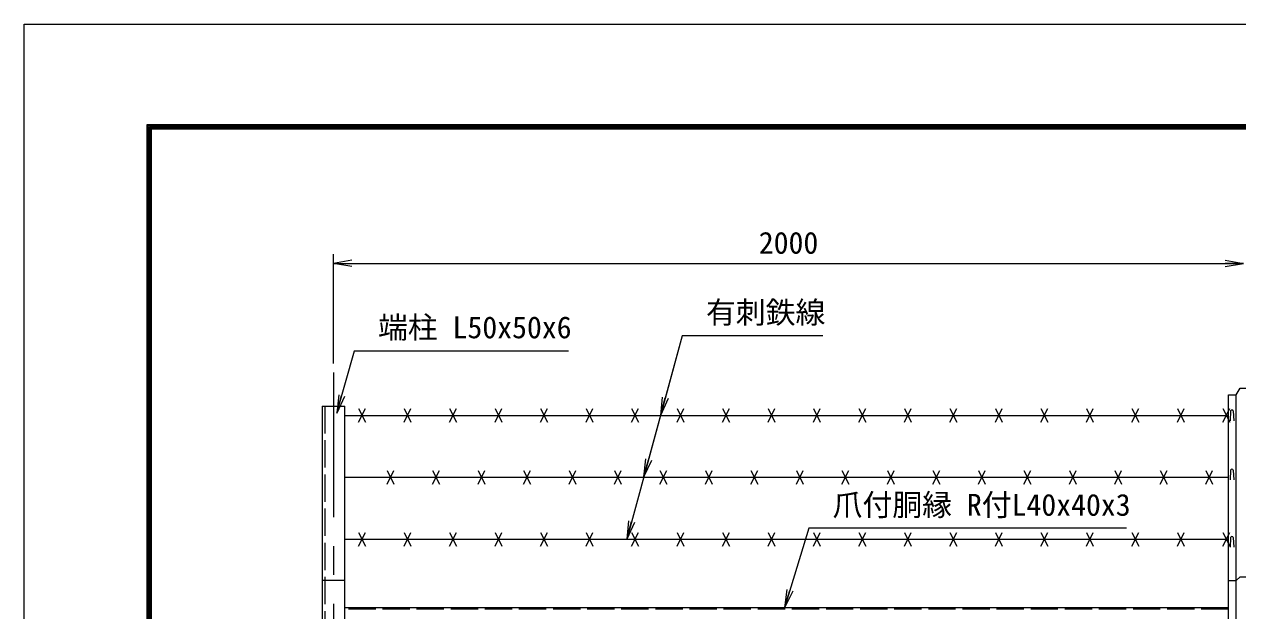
# Model space of a CAD drawing. Units: millimetres, scale not verified. Extents: x -4200 to 4200, y -2970 to 2970.
# Drawn here: x -4200 to -1532, y 1682 to 2970 of the extents above; entities that cross this region are included whole.
import ezdxf
from ezdxf.enums import TextEntityAlignment as Align

# ---------------------------------------------------------------- set-up
doc = ezdxf.new("R2010")
doc.units = ezdxf.units.MM
doc.header["$LTSCALE"] = 10
doc.linetypes.add('DASHED', pattern=[7.5, 6, -1.5])
doc.linetypes.add('USER1', pattern=[50.8, 31.75, -6.35, 6.35, -6.35])
for name, color, linetype, lineweight in [('0-0_D-STR1', 1, 'Continuous', 18), ('0-1_D-BMK', 2, 'USER1', 13), ('0-2_D-STR-DIM', 7, 'Continuous', 13), ('0-3_D-STR3', 3, 'Continuous', 13), ('0-7_D-STR-TXT', 7, 'Continuous', 13), ('0-8_0', 7, 'Continuous', 18), ('0-B_D-TTL', 7, 'Continuous', 18)]:
    doc.layers.add(name, color=color, linetype=linetype, lineweight=lineweight)
doc.styles.add('ＭＳ ゴシック', font='')
doc.styles.get('ＭＳ ゴシック').set_extended_font_data('MS Gothic')

# ---------------------------------------------------------------- blocks, each defined once
blk = doc.blocks.new('_Open')
at = {"layer": '0-8_0'}
blk.add_line((-10, 1.667), (0, 0), dxfattribs=at)
blk.add_lwpolyline([(-10, -1.667), (0, 0), (-10, 0)], dxfattribs=at)

msp = doc.modelspace()

# ---------------------------------------------------------------- linework, layer by layer
at = {"layer": '0-0_D-STR1'}
for p, q in [((-1552.4, -411.84), (-1552.4, 2156)), ((-1535.9, -411.84), (-1535.9, 2156)), ((-3544.9, 2131), (-3544.9, -411.84)), ((-3544.9, 2131), (-3494.9, 2131)), ((-3494.9, -411.84), (-3494.9, 2131)), ((-1547.9, 2120.58), (-1548.65, 2099.08)), ((-1541.9, 2120.58), (-1541.15, 2099.08)), ((-1547.9, 1990.67), (-1548.65, 1969.17)), ((-1541.9, 1990.67), (-1541.15, 1969.17)), ((-1547.9, 1842.64), (-1548.65, 1821.14)), ((-1541.9, 1842.64), (-1541.15, 1821.14)), ((-3494.9, 1748.16), (-3544.9, 1748.16)), ((-1552.4, 1688.16), (-3494.9, 1688.16))]:
    msp.add_line(p, q, dxfattribs=at)
at = {"layer": '0-0_D-STR1', "linetype": 'DASHED'}
for p, q in [((-3538.9, 2131), (-3538.9, -411.84)), ((-1552.4, 1685.16), (-3494.9, 1685.16))]:
    msp.add_line(p, q, dxfattribs=at)
at = {"layer": '0-0_D-STR1'}
for points in [[(-1552.4, 2156), (-1535.9, 2156), (-1526.9, 2170.69), (-1512.9, 2170.69), (-1503.9, 2156), (-1487.4, 2156)], [(-1552.4, 1748.16), (-1535.9, 1748.16), (-1526.9, 1755.92), (-1512.9, 1755.92), (-1503.9, 1748.16), (-1487.4, 1748.16)]]:
    msp.add_lwpolyline(points, dxfattribs=at)
for centre in [(-1544.9, 2119.33), (-1544.9, 1989.42), (-1544.9, 1841.39)]:
    msp.add_arc(centre, 3.25, 22.61986, 157.38014, dxfattribs=at)
at = {"layer": '0-1_D-BMK'}
msp.add_line((-3519.9, 2204.78), (-3519.9, -426.84), dxfattribs=at)
at = {"layer": '0-2_D-STR-DIM'}
for p, q in [((-3519.9, 2224.78), (-3519.9, 2464.78)), ((-3519.9, 2444.78), (-1519.9, 2444.78))]:
    msp.add_line(p, q, dxfattribs=at)
at = {"layer": '0-3_D-STR3'}
for p, q in [((-3494.9, 2110.68), (-1552.4, 2110.68)), ((-3464.9, 2125.68), (-3449.9, 2095.68)), ((-3464.9, 2095.68), (-3449.9, 2125.68)), ((-3364.9, 2125.68), (-3349.9, 2095.68)), ((-3364.9, 2095.68), (-3349.9, 2125.68)), ((-3264.9, 2125.68), (-3249.9, 2095.68)), ((-3264.9, 2095.68), (-3249.9, 2125.68)), ((-3164.9, 2125.68), (-3149.9, 2095.68)), ((-3164.9, 2095.68), (-3149.9, 2125.68)), ((-3064.9, 2125.68), (-3049.9, 2095.68)), ((-3064.9, 2095.68), (-3049.9, 2125.68)), ((-2964.9, 2125.68), (-2949.9, 2095.68)), ((-2964.9, 2095.68), (-2949.9, 2125.68)), ((-2864.9, 2125.68), (-2849.9, 2095.68)), ((-2864.9, 2095.68), (-2849.9, 2125.68)), ((-2764.9, 2125.68), (-2749.9, 2095.68)), ((-2764.9, 2095.68), (-2749.9, 2125.68)), ((-2664.9, 2125.68), (-2649.9, 2095.68)), ((-2664.9, 2095.68), (-2649.9, 2125.68)), ((-2564.9, 2125.68), (-2549.9, 2095.68)), ((-2564.9, 2095.68), (-2549.9, 2125.68)), ((-2464.9, 2125.68), (-2449.9, 2095.68)), ((-2464.9, 2095.68), (-2449.9, 2125.68)), ((-2364.9, 2125.68), (-2349.9, 2095.68)), ((-2364.9, 2095.68), (-2349.9, 2125.68)), ((-2264.9, 2125.68), (-2249.9, 2095.68)), ((-2264.9, 2095.68), (-2249.9, 2125.68)), ((-2164.9, 2125.68), (-2149.9, 2095.68)), ((-2164.9, 2095.68), (-2149.9, 2125.68)), ((-2064.9, 2125.68), (-2049.9, 2095.68)), ((-2064.9, 2095.68), (-2049.9, 2125.68)), ((-1964.9, 2125.68), (-1949.9, 2095.68)), ((-1964.9, 2095.68), (-1949.9, 2125.68)), ((-1864.9, 2125.68), (-1849.9, 2095.68)), ((-1864.9, 2095.68), (-1849.9, 2125.68)), ((-1764.9, 2125.68), (-1749.9, 2095.68)), ((-1764.9, 2095.68), (-1749.9, 2125.68)), ((-1664.9, 2125.68), (-1649.9, 2095.68)), ((-1664.9, 2095.68), (-1649.9, 2125.68)), ((-1564.9, 2125.68), (-1549.9, 2095.68)), ((-1564.9, 2095.68), (-1549.9, 2125.68)), ((-3494.9, 1974.74), (-1552.4, 1974.74)), ((-3402.4, 1959.74), (-3387.4, 1989.74)), ((-3402.4, 1989.74), (-3387.4, 1959.74)), ((-3302.4, 1959.74), (-3287.4, 1989.74)), ((-3302.4, 1989.74), (-3287.4, 1959.74)), ((-3202.4, 1959.74), (-3187.4, 1989.74)), ((-3202.4, 1989.74), (-3187.4, 1959.74)), ((-3102.4, 1959.74), (-3087.4, 1989.74)), ((-3102.4, 1989.74), (-3087.4, 1959.74)), ((-3002.4, 1959.74), (-2987.4, 1989.74)), ((-3002.4, 1989.74), (-2987.4, 1959.74)), ((-2902.4, 1959.74), (-2887.4, 1989.74)), ((-2902.4, 1989.74), (-2887.4, 1959.74)), ((-2802.4, 1959.74), (-2787.4, 1989.74)), ((-2802.4, 1989.74), (-2787.4, 1959.74)), ((-2702.4, 1959.74), (-2687.4, 1989.74)), ((-2702.4, 1989.74), (-2687.4, 1959.74)), ((-2602.4, 1959.74), (-2587.4, 1989.74)), ((-2602.4, 1989.74), (-2587.4, 1959.74)), ((-2502.4, 1959.74), (-2487.4, 1989.74)), ((-2502.4, 1989.74), (-2487.4, 1959.74)), ((-2402.4, 1959.74), (-2387.4, 1989.74)), ((-2402.4, 1989.74), (-2387.4, 1959.74)), ((-2302.4, 1959.74), (-2287.4, 1989.74)), ((-2302.4, 1989.74), (-2287.4, 1959.74)), ((-2202.4, 1959.74), (-2187.4, 1989.74)), ((-2202.4, 1989.74), (-2187.4, 1959.74)), ((-2102.4, 1959.74), (-2087.4, 1989.74)), ((-2102.4, 1989.74), (-2087.4, 1959.74)), ((-2002.4, 1959.74), (-1987.4, 1989.74)), ((-2002.4, 1989.74), (-1987.4, 1959.74)), ((-1902.4, 1959.74), (-1887.4, 1989.74)), ((-1902.4, 1989.74), (-1887.4, 1959.74)), ((-1802.4, 1959.74), (-1787.4, 1989.74)), ((-1802.4, 1989.74), (-1787.4, 1959.74)), ((-1702.4, 1959.74), (-1687.4, 1989.74)), ((-1702.4, 1989.74), (-1687.4, 1959.74)), ((-1602.4, 1959.74), (-1587.4, 1989.74)), ((-1602.4, 1989.74), (-1587.4, 1959.74)), ((-3464.9, 1853.79), (-3449.9, 1823.79)), ((-3464.9, 1823.79), (-3449.9, 1853.79)), ((-3364.9, 1853.79), (-3349.9, 1823.79)), ((-3364.9, 1823.79), (-3349.9, 1853.79)), ((-3264.9, 1853.79), (-3249.9, 1823.79)), ((-3264.9, 1823.79), (-3249.9, 1853.79)), ((-3164.9, 1853.79), (-3149.9, 1823.79)), ((-3164.9, 1823.79), (-3149.9, 1853.79)), ((-3064.9, 1853.79), (-3049.9, 1823.79)), ((-3064.9, 1823.79), (-3049.9, 1853.79)), ((-2964.9, 1853.79), (-2949.9, 1823.79)), ((-2964.9, 1823.79), (-2949.9, 1853.79)), ((-2864.9, 1853.79), (-2849.9, 1823.79)), ((-2864.9, 1823.79), (-2849.9, 1853.79)), ((-2764.9, 1853.79), (-2749.9, 1823.79)), ((-2764.9, 1823.79), (-2749.9, 1853.79)), ((-2664.9, 1853.79), (-2649.9, 1823.79)), ((-2664.9, 1823.79), (-2649.9, 1853.79)), ((-2564.9, 1853.79), (-2549.9, 1823.79)), ((-2564.9, 1823.79), (-2549.9, 1853.79)), ((-2464.9, 1853.79), (-2449.9, 1823.79)), ((-2464.9, 1823.79), (-2449.9, 1853.79)), ((-2364.9, 1853.79), (-2349.9, 1823.79)), ((-2364.9, 1823.79), (-2349.9, 1853.79)), ((-2264.9, 1853.79), (-2249.9, 1823.79)), ((-2264.9, 1823.79), (-2249.9, 1853.79)), ((-2164.9, 1853.79), (-2149.9, 1823.79)), ((-2164.9, 1823.79), (-2149.9, 1853.79)), ((-2064.9, 1853.79), (-2049.9, 1823.79)), ((-2064.9, 1823.79), (-2049.9, 1853.79)), ((-1964.9, 1853.79), (-1949.9, 1823.79)), ((-1964.9, 1823.79), (-1949.9, 1853.79)), ((-1864.9, 1853.79), (-1849.9, 1823.79)), ((-1864.9, 1823.79), (-1849.9, 1853.79)), ((-1764.9, 1853.79), (-1749.9, 1823.79)), ((-1764.9, 1823.79), (-1749.9, 1853.79)), ((-1664.9, 1853.79), (-1649.9, 1823.79)), ((-1664.9, 1823.79), (-1649.9, 1853.79)), ((-1564.9, 1853.79), (-1549.9, 1823.79)), ((-1564.9, 1823.79), (-1549.9, 1853.79)), ((-3494.9, 1838.79), (-1552.4, 1838.79))]:
    msp.add_line(p, q, dxfattribs=at)
at = {"layer": '0-7_D-STR-TXT'}
for q in [(-2837.83, 1976.67), (-2800.82, 2112.61)]:
    msp.add_line((-2753.71, 2285.65), q, dxfattribs=at)
for points in [[(-2444.16, 2285.65), (-2753.71, 2285.65), (-2874.84, 1840.72)], [(-3003.54, 2251.86), (-3474.52, 2251.86), (-3512.6, 2117.59)], [(-1776.91, 1863.22), (-2474.79, 1863.22), (-2528.23, 1690.07)]]:
    msp.add_lwpolyline(points, dxfattribs=at)
at = {"layer": '0-B_D-TTL', "color": 2}
msp.add_lwpolyline([(-4200, 2970), (4200, 2970), (4200, -2970), (-4200, -2970)], close=True, dxfattribs=at)
at = {"layer": '0-B_D-TTL'}
for points in [[(-3930, 2750), (3930, 2750), (3930, -2750), (-3930, -2750)], [(-3927.5, 2747.5), (3927.5, 2747.5), (3927.5, -2747.5), (-3927.5, -2747.5)], [(-3925, 2745), (3925, 2745), (3925, -2745), (-3925, -2745)], [(-3922.5, 2742.5), (3922.5, 2742.5), (3922.5, -2742.5), (-3922.5, -2742.5)], [(-3920, 2740), (3920, 2740), (3920, -2740), (-3920, -2740)]]:
    msp.add_lwpolyline(points, close=True, dxfattribs=at)

# ---------------------------------------------------------------- block references
at = {"layer": '0-2_D-STR-DIM', "xscale": 4, "yscale": 4, "rotation": 180}
msp.add_blockref('_Open', (-3519.9, 2444.78), dxfattribs=at)
at = {"layer": '0-2_D-STR-DIM', "xscale": 4, "yscale": 4}
msp.add_blockref('_Open', (-1519.9, 2444.78), dxfattribs=at)
at = {"layer": '0-7_D-STR-TXT', "xscale": 4, "yscale": 4}
for p, rotation in [((-3513.15, 2115.66), 254.16392), ((-2801.34, 2110.68), 254.77044), ((-2838.35, 1974.74), 254.77044), ((-2875.37, 1838.79), 254.77044), ((-2528.82, 1688.16), 252.84683)]:
    msp.add_blockref('_Open', p, dxfattribs=dict(at, rotation=rotation))

# ---------------------------------------------------------------- texts
at = {"layer": '0-2_D-STR-DIM', "style": 'ＭＳ ゴシック'}
msp.add_text('2000', height=48.09, dxfattribs=at).set_placement((-2585.17, 2451.53), align=Align.BOTTOM_LEFT)
at = {"layer": '0-7_D-STR-TXT', "style": 'ＭＳ ゴシック'}
for s, p in [('有刺鉄線', (-2701.26, 2298.49)), ('端柱 L50x50x6', (-3422.33, 2265.71)), ('爪付胴縁 R付L40x40x3', (-2422.85, 1875.8))]:
    msp.add_text(s, height=48.09, dxfattribs=at).set_placement(p, align=Align.BOTTOM_LEFT)

doc.saveas('drawing.dxf')
